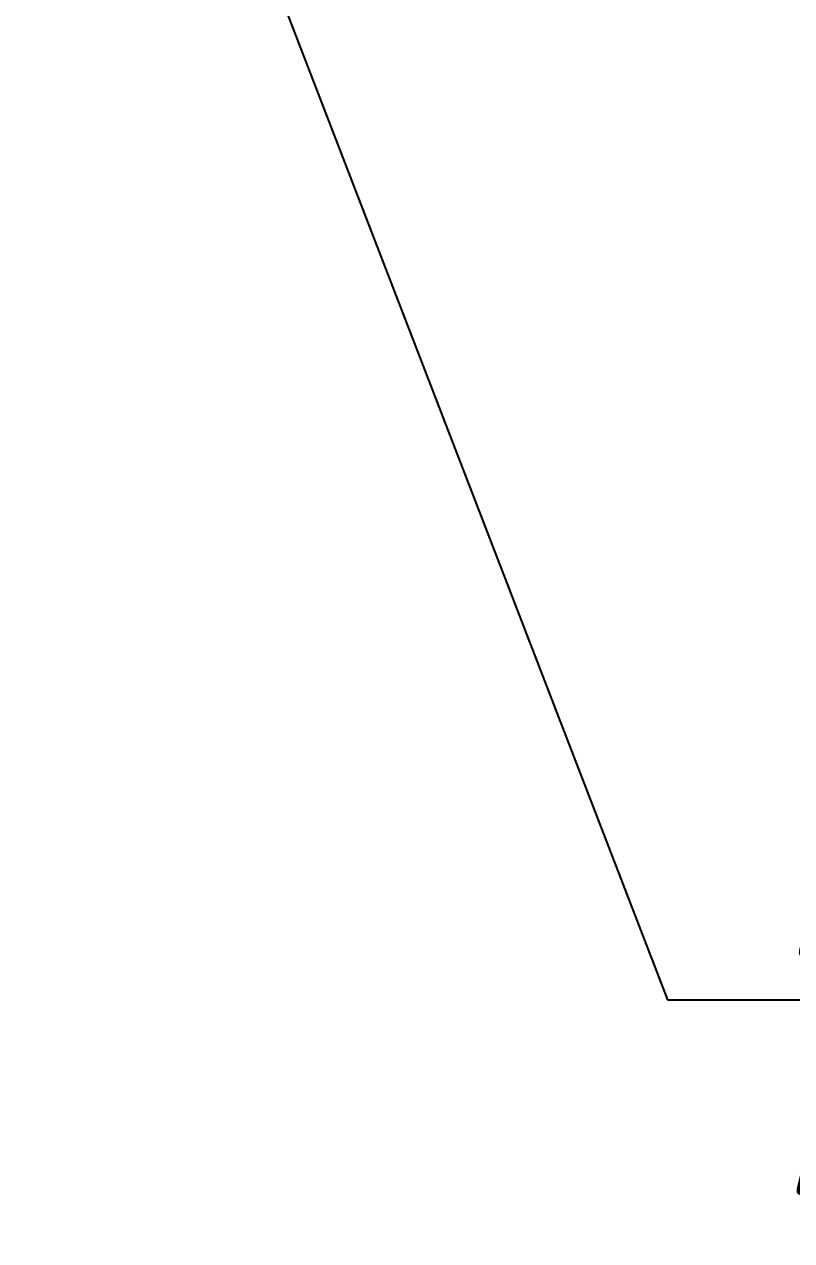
# Model space of a CAD drawing. Header units: millimetres. Extents: x -10178924 to 11692288, y -947381 to 58396.
# Drawn here: x -74457 to -73117, y -13116 to -10993 of the extents above; entities that cross this region are included whole.
import ezdxf
from ezdxf import colors
from ezdxf.entities.mleader import LeaderData, LeaderLine
from ezdxf.math import Vec2, Vec3

# ---------------------------------------------------------------- set-up
doc = ezdxf.new("R2010")
doc.units = ezdxf.units.MM
doc.layers.add('ВК_Выноски', color=7, linetype='Continuous')
doc.styles.add('ISOCPEUR', font='isocpeui.ttf', dxfattribs={"width": 0.9})

# ---------------------------------------------------------------- blocks, each defined once
blk = doc.blocks.new('_None')

msp = doc.modelspace()

# ---------------------------------------------------------------- leaders
at = {"layer": 'ВК_Выноски'}
ml = msp.add_multileader_mtext('Standard', dxfattribs=at)
ml.set_content('{\\W0.9;Компенсирующий патрубок}', color=7, style='ISOCPEUR')
ml.set_leader_properties(color=7, linetype='ByLayer', lineweight=-1)
ml.set_arrow_properties(name='NONE')
ml.build(insert=Vec2(0, 0))
ml.multileader.update_dxf_attribs({"text_left_attachment_type": 6, "text_right_attachment_type": 6, "dogleg_length": 0.36, "arrow_head_size": 300})
ctx = ml.context
ctx.base_point, ctx.char_height, ctx.arrow_head_size, ctx.landing_gap_size, ctx.plane_origin = Vec3(-73233.6, -12695.6, -2956.2), 250, 300, 100, Vec3(-65949.3, -35777.6, -2956.2)
ctx.left_attachment, ctx.right_attachment = 6, 6
notes = []
notes.append((ctx, [(0, (1, 1, 0), (-73333.9, -12695.6, -2956.2), (1, 0), 100.4, [(0, [(-74456.6, -9784.8, -2956.2)], 0, [])])]))
ctx.mtext.insert, ctx.mtext.width, ctx.mtext.flow_direction = Vec3(-73133.6, -12370.6, -2956.2), 513.532, 5
for ctx, leaders in notes:
    for number, flags, end, landing, length, lines in leaders:
        leader = LeaderData()
        leader.index, (leader.has_last_leader_line, leader.has_dogleg_vector, leader.attachment_direction) = number, flags
        leader.last_leader_point, leader.dogleg_vector, leader.dogleg_length = Vec3(end), Vec3(landing), length
        for number, points, colour, breaks in lines:
            line = LeaderLine()
            line.index, line.vertices, line.color, line.breaks = number, Vec3.list(points), colors.encode_raw_color(colour), breaks
            leader.lines.append(line)
        ctx.leaders.append(leader)

doc.saveas('drawing.dxf')
